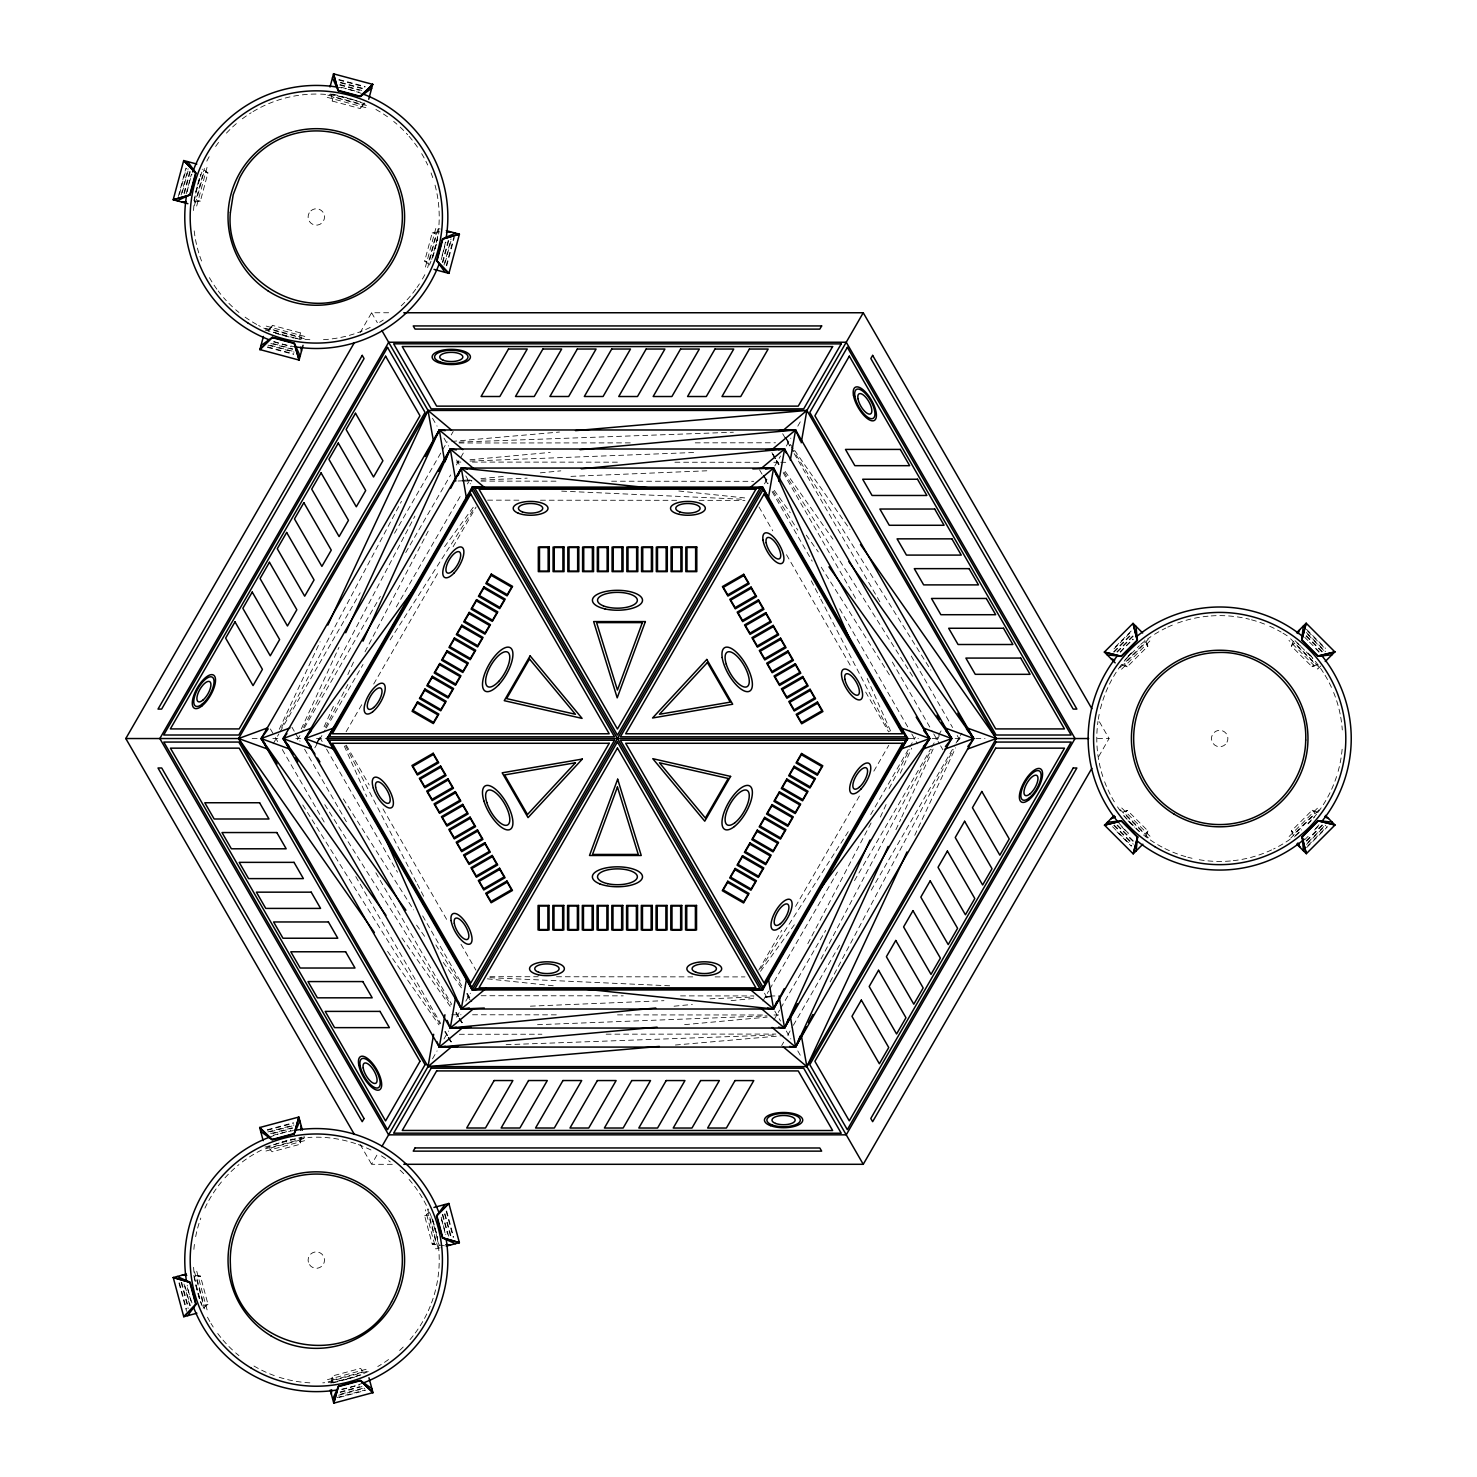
<?xml version="1.0" encoding="UTF-8"?>
<svg xmlns="http://www.w3.org/2000/svg" width="1477" height="1477" viewBox="0 0 1477 1477"><rect width="100%" height="100%" fill="white"/><g stroke="black" fill="none" stroke-linecap="round" stroke-linejoin="round"><path stroke-width="0.75" stroke-dasharray="5 3.75" d="M300.625 1137.364L300.256 1144.232L272.045 1151.783L268.223 1146.89M331.993 1382.841L332.362 1375.973L360.573 1368.404L364.413 1373.296M301.123 1138.065L300.256 1144.232L299.203 1140.318L270.993 1147.869L272.045 1151.783M331.494 1382.121L332.362 1375.973L333.414 1379.887L361.625 1372.318L360.573 1368.404M178.311 196.441L185.899 168.138M179.382 194.392L186.379 168.267M181.117 194.853L188.114 168.729M182.188 192.822L188.594 168.858M183.923 193.284L189.758 171.517M184.403 193.413L190.238 171.646M186.139 193.875L191.382 174.286M195.758 191.788L200.41 174.36M193.893 200.614L200.89 174.489M194.466 205.432L204.38 168.433M196.681 206.041L207.186 166.846M194.226 202.017L200.374 201.149L207.943 172.92L203.051 169.098M332.14 101.027L333.174 97.113L361.403 104.682L360.351 108.596L332.14 101.027L331.254 94.879M300.477 332.897L299.443 336.811L271.233 329.242L272.266 325.346L300.477 332.897L301.363 339.045M438.392 231.907L432.244 232.794L424.693 261.004L427.942 263.552M425.431 267.079L435.937 227.901L440.22 229.046M427.647 267.669L438.152 228.492M431.727 259.435L439.297 231.132M432.779 257.386L437.45 239.976M441.235 259.657L445.888 242.228M442.38 262.297L448.214 240.529M442.86 262.426L448.694 240.64M444.023 265.066L451.02 238.942M445.075 263.017L451.5 239.071M446.239 265.657L453.827 237.354M446.719 265.786L454.307 237.483M1145.69 836.776L1148.017 831.016L1127.357 810.375L1121.597 812.682A122.905 122.905 0 0 1 1116.612 805.463M1317.779 664.373L1312.019 666.699L1291.36 646.04L1293.686 640.279M316.503 743.54L319.364 737.281M324.091 726.832L333.58 705.951M347.815 674.62L354.462 659.997M880.403 817.076L887.049 802.454M900.342 773.21L911.715 748.137M301.326 728.899L338.953 647.388M895.911 829.686L900.748 819.237M901.708 817.132L933.538 748.156M937.415 739.792L939.335 735.62M279.282 729.269L320.103 641.738M914.761 835.317L955.601 747.805M316.872 743.688L320.084 737.558M325.42 727.349L347.889 684.479M365.004 651.8L429.179 529.301M807.827 943.674L872.002 821.175M889.117 788.496L909.444 749.707M303.468 727.459L414.926 516.082M821.027 958.942L931.415 749.614M281.572 727.404L401.486 501.275M830.148 981.891L953.293 749.651M957.613 741.509L961.933 733.367M273.134 743.854L278.858 733.921M280.002 731.927L360.166 592.849M394.525 533.234L441.494 451.777M442.638 449.783L447.217 441.845M451.205 434.94L453.181 431.487M781.684 1045.568L783.678 1042.116M787.647 1035.229L792.226 1027.272M793.371 1025.278L840.339 943.821M871.264 890.169L954.881 745.128M956.025 743.153L961.749 733.22M360.13 332.657L371.613 312.755L392.291 312.755M297.431 739.848L303.191 729.896M304.354 727.903L380.383 596.431M405.713 552.601L450.651 474.929M456.411 464.96L463.316 453.014M314.804 747.824L318.257 741.879M319.401 739.885L325.143 729.97M326.288 727.976L363.01 664.502M396.279 606.955L461.692 493.872M467.434 483.958L472.012 476.019M346.08 731.761L362.197 703.92M373.699 684.036L439.278 570.657M453.088 546.785L476.092 506.999M392.291 1164.301L371.613 1164.301L377.355 1154.349M432.503 1058.843L437.1 1050.886M443.986 1038.959L448.583 1031.001M456.615 1017.062L460.067 1011.099M465.809 1001.148L470.406 993.19M764.458 483.865L767.911 477.902M774.797 465.957L780.539 456.005M786.299 446.072L790.878 438.097M797.783 426.17L801.217 420.207M758.772 970.057L781.776 930.27M795.586 906.398L861.165 793.038M873.83 771.16L888.785 745.294M762.852 1001.037L768.594 991.122M769.739 989.147L837.441 872.076M870.71 814.547L908.595 749.079M909.74 747.085L915.463 737.171M773.856 1020.072L779.616 1010.102M780.779 1008.108L825.698 930.418M854.5 880.624L930.528 749.171M931.673 747.177L937.433 737.208M938.578 735.214L942.049 729.25M1098.74 756.446L1109.079 738.537L1098.74 720.628M390.113 639.929L474.099 508.439M760.766 968.617L849.7 829.409M364.099 102.818L360.351 108.596L364.173 103.704M268.519 331.106L272.266 325.346L268.445 330.22M444.577 546.712L474.357 505.725M760.507 971.331L794.349 924.768M1115.227 646.981L1131.16 631.048M1113.99 648.92L1131.511 631.399M1113.658 651.8L1131.197 634.261M1114.009 652.151L1131.548 634.612M1116.87 651.819L1132.822 635.885M1117.221 652.169L1133.173 636.236M1120.101 651.855L1132.841 639.098M1127.874 656.453L1132.656 651.671A122.905 122.905 0 0 0 1128.354 656.286M1125.031 659.979L1139.376 645.634M1119.935 667.622L1148.626 638.95M1121.56 669.247L1150.251 640.575M1121.431 664.539L1127.191 666.865L1147.851 646.206L1145.524 640.446M1291.36 646.04L1294.221 643.178L1314.881 663.838L1312.019 666.699L1316.099 664.613M1148.017 831.016L1145.155 833.877L1124.495 813.236L1127.357 810.375L1123.277 812.442M1320.789 665.942L1317.65 669.081L1288.959 640.409M1317.946 812.516L1312.185 810.208L1291.526 830.849L1293.852 836.61A122.905 122.905 0 0 0 1300.332 831.293M1289.126 836.499L1317.816 807.808M1290.75 838.124L1319.441 809.433M1295.218 836.204L1301.588 829.834M1307.957 823.446L1314.345 817.076M1304.929 839.545L1308.124 836.37M1314.493 829.982L1319.275 825.2M1306.203 840.819L1322.155 824.886M1306.554 841.17L1322.506 825.237M1307.828 842.444L1325.367 824.923M1306.591 844.382L1325.718 825.274M1307.865 845.656L1326.992 826.548M1306.628 847.613L1327.343 826.898M203.106 1308.197L207.999 1304.357L200.429 1276.146L194.281 1275.279M444.485 1245.794L432.189 1244.04L424.619 1215.829L427.887 1213.282M267.263 1129.757L293.388 1122.742M267.392 1130.237L293.517 1123.222M267.854 1131.973L293.978 1124.976M270.162 1131.862L294.108 1125.437M270.623 1133.597L294.569 1127.191M272.931 1133.505L292.52 1128.243M273.393 1135.241L290.821 1130.57M282.199 1141.924L293.074 1139.025M264.9 1147.075L301.917 1137.161M265.362 1148.811L304.557 1138.324M265.971 1151.026L305.148 1140.539L304.004 1136.238M424.619 1215.829L428.533 1214.777L436.103 1243.006L432.189 1244.04L436.767 1244.299M207.999 1304.357L204.084 1305.41L196.533 1277.199L200.429 1276.146L193.561 1275.777M440.164 1247.788L435.863 1248.933L425.376 1209.755M327.469 1379.666L366.647 1369.161M328.06 1381.881L367.256 1371.376M330.7 1383.026L361.182 1374.865M333.008 1382.934L356.954 1376.509M341.796 1389.617L359.225 1384.964M340.098 1391.943L359.686 1386.7M340.227 1392.423L361.994 1386.589M340.689 1394.159L364.634 1387.752M338.639 1395.23L364.764 1388.232M336.922 1397.556L365.225 1389.968M339.23 1397.445L365.354 1390.448M462.633 480.431L469.483 479.767M480.893 478.64L503.731 476.425M540.268 472.862L560.817 470.849M674.047 1006.206L692.325 1004.434M731.133 1000.649L756.261 998.194M765.381 997.307L772.231 996.643M470 459.753L550.256 452.405M684.608 1024.65L767.154 1017.099M451.796 441.438L559.469 432.041M675.414 1045.014L783.068 1035.617M458.092 481.004L464.997 480.708M467.304 480.616L471.901 480.431M481.114 480.062L527.178 478.16M570.934 476.369L706.8 470.794M530.372 1006.169L663.948 1000.686M709.994 998.803L753.75 997.012M765.271 996.532L772.176 996.255M470.037 461.082L697.347 452.368M537.536 1024.706L767.117 1015.881M459.144 442.103L733.367 432.226M506.113 1044.682L775.72 1034.952M459.015 442.989L631.03 442.878M695.242 442.842L775.517 442.786M252.161 738.537L259.047 738.537M272.839 738.537L279.725 738.537M295.806 738.537L302.693 738.537M316.484 738.537L325.678 738.537M909.204 738.537L918.399 738.537M932.172 738.537L939.058 738.537M955.139 738.537L962.044 738.537M975.817 738.537L985.011 738.537M1097.577 738.537L1109.079 738.537M459.365 1034.269L541.93 1034.214M606.142 1034.177L775.85 1034.066M456.301 462.061L460.898 462.061M472.4 462.079L617.368 462.172M674.897 462.227L762.335 462.283M773.837 462.283L778.434 462.301M780.742 462.301L787.647 462.301M462.652 481.096L471.828 481.114M480.985 481.114L556.626 481.17M611.626 481.207L753.732 481.317M487.613 500.149L519.793 500.186M540.471 500.205L678.331 500.315M699.027 500.334L744.98 500.371M489.902 976.703L538.145 976.74M556.534 976.759L694.412 976.869M715.09 976.888L744.962 976.906M481.133 995.738L623.239 995.849M680.528 995.886L753.879 995.941M769.923 995.96L776.791 995.96M451.833 1014.773L461.046 1014.773M472.548 1014.773L557.678 1014.847M617.515 1014.884L762.464 1014.994M773.985 1014.994L778.582 1014.994M561.666 491.121L745.036 499.355M489.847 977.7L673.217 985.953M678.811 490.992L745.22 497.989M487.355 978.826L553.764 985.824M339.008 79.555L365.133 86.552M338.879 80.035L365.004 87.032M340.596 82.361L364.542 88.768M340.467 82.841L364.413 89.248M339.987 84.577L361.773 90.411M339.858 85.057L359.465 90.3M341.575 87.383L358.985 92.036M332.787 94.066L352.375 99.328M330.479 93.974L360.96 102.135M327.839 95.119L367.016 105.624M327.248 97.334L366.425 107.839M432.244 232.794L436.158 233.828L428.588 262.057L424.693 261.004L428.533 263.497M200.374 201.149L196.459 200.097L204.029 171.886L207.943 172.92L202.164 169.172M266.192 326.085L305.37 336.59M265.602 328.3L304.779 338.805M265.14 330.036L293.425 337.624M295.603 338.215L302.139 339.968M275.885 333.433L293.314 338.104M273.633 341.889L291.043 346.56M273.153 343.624L292.76 348.867M270.845 343.513L292.631 349.347M270.383 345.267L294.329 351.674M268.075 345.156L294.2 352.154M267.614 346.892L293.738 353.889M267.485 347.372L293.609 354.369M1306.462 629.294L1325.571 648.403M1307.699 631.233L1325.22 648.754M1306.425 632.507L1325.552 651.634M1307.662 634.445L1325.201 651.985M1306.388 635.719L1322.34 651.652M1306.037 636.07L1321.989 652.003M1304.763 637.344L1307.957 640.538M1309.545 642.126L1319.109 651.689M1308.142 653.092L1311.336 656.286M1295.052 640.686L1304.616 650.249M1306.203 651.855L1312.573 658.225M1290.584 638.784L1319.275 667.456M1312.185 810.208L1315.047 813.07L1294.387 833.711L1291.526 830.849L1294.646 836.979M1127.191 666.865L1124.329 664.004L1144.989 643.344L1147.851 646.206L1144.73 640.076M1121.726 807.974L1150.417 836.665M1120.101 809.599L1148.792 838.29M1123.609 815.655L1139.542 831.588M1128.04 820.787L1134.41 827.157M1121.855 826.972L1128.225 833.342M1117.387 825.052L1133.339 840.985M1117.037 825.403L1132.988 841.336M1114.175 825.089L1133.302 844.198M1113.824 825.44L1131.364 842.961M1112.55 826.714L1131.677 845.823M1116.981 831.828L1131.327 846.173M763.554 475.409L767.56 481.004M774.243 490.346L790.25 512.741M806.257 535.136L818.276 551.918M416.588 925.137L424.601 936.326M443.285 962.45L461.969 988.593M467.304 996.052L471.311 1001.646M771.88 452.664L775.868 458.295M785.155 471.458L832.954 539.179M401.91 937.895L451.039 1007.48M459.015 1018.761L463.003 1024.41M785.413 437.247L793.223 448.436M794.552 450.319L849.921 529.431M387.583 951.391L439.001 1024.872M448.177 1037.962L452.036 1043.482M763.258 475.649L768.188 483.441M773.117 491.232L797.783 530.188M821.212 567.168L890.28 676.226M343.347 798.891L413.652 909.887M435.844 944.929L461.747 985.824M466.677 993.615L471.625 1001.406M775.443 458.553L771.769 452.719L775.148 458.756M776.662 460.492L779.117 464.387M784.01 472.16L912.564 676.318M324.755 804.633L450.854 1004.895M455.747 1012.668L458.202 1016.564M459.421 1018.502L463.095 1024.336M785.21 437.598L790.103 445.408M791.34 447.365L930.879 670.133M302.767 804.965L439.869 1023.838M444.762 1031.648L447.217 1035.562M448.436 1037.519L452.11 1043.371L448.731 1037.389M782.681 433.721L786.133 439.684M787.278 441.66L793.02 451.593M794.164 453.568L881.418 604.462M911.272 656.083L952.591 727.552M957.188 735.491L959.478 739.46M371.613 312.755L377.355 322.706M432.503 418.213L437.1 426.17M443.986 438.097L448.583 446.072M456.615 459.993L460.067 465.957M465.809 475.908L470.406 483.865M764.458 993.19L767.911 999.172M774.797 1011.099L780.539 1021.05M786.299 1031.001L790.878 1038.959M797.783 1050.886L801.217 1056.867M270.402 728.973L273.393 734.143M275.387 737.595L277.676 741.565M282.273 749.504L325.9 824.96M355.754 876.563L440.7 1023.487M445.297 1031.426L447.586 1035.395M360.13 1144.398L371.613 1164.301M776.293 460.75L778.582 464.738M783.179 472.695L855.571 598.296M892.348 662.084L932.559 731.872M933.722 733.866L939.464 743.836M940.609 745.83L942.917 749.818M759.547 469.815L764.126 477.754M765.271 479.748L767.56 483.717M772.139 491.656L812.202 561.168M839.674 608.819L910.626 731.946M911.771 733.921L917.494 743.854M758.975 506.925L772.729 530.815M786.502 554.706L851.897 668.176M865.67 692.067L888.619 731.89M346.264 745.165L369.213 784.989M382.968 808.879L448.362 922.368M460.99 944.265L475.908 970.149M319.678 737.189L325.402 747.104M326.546 749.097L397.498 872.205M422.68 915.906L461.581 983.424M467.304 993.338L471.883 1001.295M291.966 727.256L294.255 731.244M295.4 733.238L299.997 741.214M304.594 749.19L348.258 824.941M375.841 872.778L451.685 1004.36M456.282 1012.336L458.572 1016.324M459.735 1018.318L463.169 1024.299M811.224 580.775L819.68 597.077M820.732 599.108L889.431 731.484M345.452 745.571L416.256 882.027M417.308 884.058L423.659 896.281M867.184 678.441L890.576 731.023M344.289 746.033L366.758 796.528M446.663 1211.048L453.661 1237.172M446.183 1211.177L453.181 1237.301M445.02 1213.817L451.445 1237.763M444.54 1213.946L450.965 1237.892M442.805 1214.408L448.639 1236.194M442.325 1214.537L447.568 1234.144M441.161 1217.177L445.832 1234.606M432.724 1219.448L437.395 1236.858M431.653 1217.399L439.241 1245.702M427.591 1209.165L438.097 1248.342M196.755 1271.254L207.242 1310.45M194.521 1271.845L204.454 1308.862M193.949 1276.663L201.537 1304.966M195.813 1285.507L199.893 1300.739M187.357 1287.759L191.456 1303.009M185.05 1286.061L190.293 1305.65M183.979 1284.011L189.813 1305.779M181.653 1282.294L188.077 1306.24M181.173 1282.424L188.188 1308.548M179.437 1282.885L186.434 1309.01M178.957 1283.015L186.545 1311.318M1318.961 824.831A131.527 131.527 0 0 1 1314.308 829.908M1128.317 833.139A131.527 131.527 0 0 1 1118.938 823.077M1120.415 652.243A131.527 131.527 0 0 1 1133.394 639.264M1315.878 648.828A131.527 131.527 0 0 1 1318.961 652.243M1342.131 749.245A122.905 122.905 0 0 1 1337.22 774.465M1336.574 776.514A122.905 122.905 0 0 1 1317.853 812.498M1316.542 814.196A122.905 122.905 0 0 1 1308.105 823.908M1290.178 839.213A122.905 122.905 0 0 1 1273.562 848.998M1271.623 849.921A122.905 122.905 0 0 1 1232.538 860.759M1230.396 860.98A122.905 122.905 0 0 1 1196.241 859.189M1192.031 858.285A122.905 122.905 0 0 1 1187.877 857.251M1185.809 856.678A122.905 122.905 0 0 1 1163.894 848.038M1161.993 847.059A122.905 122.905 0 0 1 1149.198 839.213M1147.444 837.957A122.905 122.905 0 0 1 1142.33 834.043M1139.044 831.293A122.905 122.905 0 0 1 1135.868 828.412M1132.785 825.44A122.905 122.905 0 0 1 1124.163 815.876M1114.341 801.826A122.905 122.905 0 0 1 1111.166 796.232M1110.169 794.331A122.905 122.905 0 0 1 1103.467 778.545M1102.802 776.514A122.905 122.905 0 0 1 1097.983 721.422M1098.297 719.299A122.905 122.905 0 0 1 1099.922 710.88M1100.439 708.794A122.905 122.905 0 0 1 1121.523 664.558M1124.163 661.179A122.905 122.905 0 0 1 1126.933 657.893M1140.687 644.378A122.905 122.905 0 0 1 1150.952 636.642M1154.552 634.298A122.905 122.905 0 0 1 1165.815 628.057M1167.753 627.134A122.905 122.905 0 0 1 1175.637 623.792M1177.649 623.036A122.905 122.905 0 0 1 1208.98 616.094M1211.122 615.927A122.905 122.905 0 0 1 1249.431 619.269M1251.499 619.805A122.905 122.905 0 0 1 1267.709 625.399M1269.685 626.248A122.905 122.905 0 0 1 1281.15 632.082M1282.996 633.171A122.905 122.905 0 0 1 1290.178 637.842M1297.046 643.012A122.905 122.905 0 0 1 1303.508 648.643M1309.582 654.699A122.905 122.905 0 0 1 1323.927 673.401M1325.035 675.229A122.905 122.905 0 0 1 1332.826 690.497M1333.639 692.491A122.905 122.905 0 0 1 1340.341 715.071M1340.728 717.194A122.905 122.905 0 0 1 1342.298 729.952M445.426 242.062A131.527 131.527 0 0 1 441.401 257.607M295.732 346.873A131.527 131.527 0 0 1 273.485 341.335M187.191 191.862A131.527 131.527 0 0 1 191.936 174.138M336.885 87.051A131.527 131.527 0 0 1 345.895 88.805M348.129 89.34A131.527 131.527 0 0 1 363.453 94.177M435.032 185.16A122.905 122.905 0 0 1 438.3 231.944M437.709 236.191A122.905 122.905 0 0 1 435.032 248.782M433.85 252.899A122.905 122.905 0 0 1 429.456 264.992M424.841 274.667A122.905 122.905 0 0 1 421.665 280.261M419.394 283.898A122.905 122.905 0 0 1 416.994 287.461M415.739 289.215A122.905 122.905 0 0 1 406.193 300.791M404.716 302.342A122.905 122.905 0 0 1 400.138 306.847M383.245 320.047A122.905 122.905 0 0 1 379.607 322.318M370.192 327.432A122.905 122.905 0 0 1 364.339 330.11M362.345 330.922A122.905 122.905 0 0 1 322.743 339.71M309.875 339.71A122.905 122.905 0 0 1 299.203 338.676M297.08 338.362A122.905 122.905 0 0 1 288.661 336.719M286.575 336.221A122.905 122.905 0 0 1 280.372 334.504M278.322 333.857A122.905 122.905 0 0 1 272.266 331.716M268.279 330.11A122.905 122.905 0 0 1 258.604 325.494M256.721 324.46A122.905 122.905 0 0 1 244.056 316.392M238.96 312.478A122.905 122.905 0 0 1 235.674 309.727M232.48 306.847A122.905 122.905 0 0 1 223.544 297.597M220.793 294.311A122.905 122.905 0 0 1 218.153 290.932M216.879 289.215A122.905 122.905 0 0 1 208.811 276.55M201.555 261.004A122.905 122.905 0 0 1 199.413 254.949M198.767 252.899A122.905 122.905 0 0 1 193.875 227.68M193.561 210.528A122.905 122.905 0 0 1 196.552 189.314M197.586 185.16A122.905 122.905 0 0 1 202.349 170.926M206.798 161.159A122.905 122.905 0 0 1 210.953 153.663M215.624 146.463A122.905 122.905 0 0 1 220.793 139.613M226.424 133.133A122.905 122.905 0 0 1 238.96 121.446M242.339 118.806A122.905 122.905 0 0 1 251.182 112.732M253.01 111.606A122.905 122.905 0 0 1 316.318 94.048M320.601 94.122A122.905 122.905 0 0 1 335.537 95.562M337.642 95.931A122.905 122.905 0 0 1 348.129 98.239M352.246 99.421A122.905 122.905 0 0 1 368.253 105.569M375.897 109.464A122.905 122.905 0 0 1 390.279 118.806M393.657 121.446A122.905 122.905 0 0 1 396.944 124.197M400.138 127.077A122.905 122.905 0 0 1 407.652 134.721M409.074 136.327A122.905 122.905 0 0 1 419.394 150.026M421.665 153.663A122.905 122.905 0 0 1 427.702 165.018M431.062 172.92A122.905 122.905 0 0 1 433.85 181.025M363.453 1382.897A131.527 131.527 0 0 1 341.409 1389.211M191.936 1302.917A131.527 131.527 0 0 1 187.191 1285.193M269.165 1137.308A131.527 131.527 0 0 1 277.861 1134.318M280.058 1133.653A131.527 131.527 0 0 1 295.732 1130.182M441.401 1219.448A131.527 131.527 0 0 1 445.426 1234.994M429.456 1212.082A122.905 122.905 0 0 1 436.066 1287.741M435.567 1289.827A122.905 122.905 0 0 1 431.062 1304.136M430.269 1306.13A122.905 122.905 0 0 1 427.702 1312.038M426.779 1313.976A122.905 122.905 0 0 1 423.807 1319.681M422.754 1321.546A122.905 122.905 0 0 1 414.465 1334.063M413.154 1335.762A122.905 122.905 0 0 1 409.074 1340.728M403.221 1347.006A122.905 122.905 0 0 1 396.944 1352.858M388.562 1359.523A122.905 122.905 0 0 1 377.761 1366.539M368.253 1371.487A122.905 122.905 0 0 1 352.246 1377.635M350.197 1378.244A122.905 122.905 0 0 1 335.537 1381.493M333.414 1381.807A122.905 122.905 0 0 1 322.743 1382.841M309.875 1382.841A122.905 122.905 0 0 1 276.291 1376.306M274.279 1375.585A122.905 122.905 0 0 1 253.01 1365.45M238.96 1355.609A122.905 122.905 0 0 1 235.674 1352.858M232.48 1349.978A122.905 122.905 0 0 1 222.159 1339.104M220.793 1337.442A122.905 122.905 0 0 1 215.624 1330.592M213.223 1327.029A122.905 122.905 0 0 1 210.953 1323.392M209.863 1321.546A122.905 122.905 0 0 1 206.798 1315.896M202.349 1306.148A122.905 122.905 0 0 1 193.561 1266.527M193.875 1249.376A122.905 122.905 0 0 1 194.909 1240.865M195.666 1236.637A122.905 122.905 0 0 1 200.817 1218.063M204.915 1208.149A122.905 122.905 0 0 1 207.795 1202.389M208.811 1200.506A122.905 122.905 0 0 1 223.544 1179.458M224.966 1177.852A122.905 122.905 0 0 1 238.96 1164.578M242.339 1161.937A122.905 122.905 0 0 1 264.365 1148.7M266.322 1147.814A122.905 122.905 0 0 1 286.575 1140.835M290.747 1139.875A122.905 122.905 0 0 1 297.08 1138.693M299.203 1138.379A122.905 122.905 0 0 1 312.016 1137.272M316.3 1137.179A122.905 122.905 0 0 1 356.326 1143.881M358.339 1144.601A122.905 122.905 0 0 1 372.112 1150.583M381.435 1155.863A122.905 122.905 0 0 1 390.279 1161.937M400.138 1170.209A122.905 122.905 0 0 1 406.193 1176.264M409.074 1179.458A122.905 122.905 0 0 1 428.588 1210.106M309.21 212.854L308.379 214.848A8.197 8.197 0 0 0 317.74 225.039A8.197 8.197 0 0 0 323.038 212.263A8.197 8.197 0 0 0 309.21 212.854M1225.485 744.334L1223.787 745.645A8.197 8.197 0 0 1 1211.509 739.238A8.197 8.197 0 0 1 1222.494 730.82A8.197 8.197 0 0 1 1225.485 744.334M308.379 1262.226L308.102 1260.103A8.197 8.197 0 0 1 319.77 1252.662A8.197 8.197 0 0 1 321.58 1266.38A8.197 8.197 0 0 1 308.379 1262.226"/><path stroke-width="1.5" d="M331.383 1394.288L331.623 1389.709M1136.108 850.955L1137.604 836.85L1121.541 820.787L1107.418 822.283M1303.268 626.1L1301.772 640.224L1317.835 656.286L1331.959 654.791M300.662 1130.034L301.234 1125.917M433.647 1034.288L428.016 1066.616L381.823 1146.614M444.928 1014.754L439.297 1047.082L795.586 1047.082L973.731 738.537L795.586 429.973L439.297 429.973L261.152 738.537L439.297 1047.082L457.722 1046.418M455.544 997.88L450.282 1028.047L784.582 1028.047L951.742 738.537L784.582 449.008L450.282 449.008L283.141 738.537L450.282 1028.047L470.941 1027.254M466.547 978.826L461.286 1009.013L773.597 1009.013L929.753 738.537L773.597 468.061L461.286 468.061L305.111 738.537L461.286 1009.013L484.308 1008.053M768.335 498.229L773.597 468.061L752.864 468.911M778.951 481.336L784.582 449.008L766.212 449.728M790.324 460.141L795.586 429.973L779.45 430.564M801.217 442.768L806.867 410.44L863.251 312.755L403.775 312.755M1142.829 844.235L1133.21 853.854L1137.604 836.85L1133.21 853.854L1104.519 825.163L1114.138 815.562M1296.548 632.821L1306.166 623.202L1301.772 640.224L1306.166 623.202L1334.857 651.892L1325.238 661.511M187.653 161.621L195.998 173.086L190.127 195.038L173.197 199.746L189.758 194.927L195.629 172.994L183.702 160.55L173.197 199.746L187.893 203.678M330.017 86.995L333.544 73.85L372.721 84.355L368.733 99.254M263.423 336.442L259.897 349.569L299.092 360.074L303.043 345.323M332.473 77.801L338.233 90.78L333.544 73.85L338.233 90.78L360.185 96.67L371.669 88.306M260.949 345.618L272.433 337.273L259.897 349.569L272.433 337.273L294.385 343.144L300.145 356.123M294.274 343.513L299.092 360.074L294.274 343.513L272.34 337.642M360.277 96.282L372.721 84.355L360.277 96.282L338.344 90.411M455.47 233.126L442.491 238.886L436.62 260.838L448.916 273.374L436.989 260.931L442.86 238.997L459.421 234.197L448.916 273.374L434.016 269.386M260.727 1131.493L272.211 1139.856L294.145 1133.967L298.852 1117.037L259.675 1127.542L263.183 1140.687M371.89 1388.694L360.406 1380.33L338.473 1386.22L333.765 1403.15L372.942 1392.645L368.955 1377.746M1298.117 633.541L1299.668 629.7M436.934 435.567L439.297 429.973L445.242 430.619M458.128 475.502L461.286 468.061L651.339 488.093M468.338 496.42L472.271 487.096L762.594 487.096L907.764 738.537L762.594 989.959L472.271 989.959L327.1 738.537L472.271 487.096L495.201 488.13M766.526 980.654L762.594 989.959L737.392 988.833M776.736 1001.554L773.597 1009.013L583.544 988.962M785.376 1026.183L788.515 1018.724M800.294 1035.912L795.586 1047.082L789.623 1046.436M299.923 1121.006L294.145 1133.967L298.852 1117.037L302.379 1130.182M332.694 1399.199L338.473 1386.22L333.765 1403.15L330.239 1390.005M362.991 641.184L450.282 449.008L456.356 449.876M778.508 1027.18L784.582 1028.047L869.971 840.044M345.71 632.747L439.297 429.973L462.781 449.617M888.194 846.413L795.586 1047.082L772.083 1027.438M327.876 625.066L428.016 410.44L381.823 330.442M906.989 851.989L806.867 1066.616L863.251 1164.301L1091.835 768.372M450.577 488.481L461.286 468.061L467.36 468.911M784.287 988.593L773.597 1009.013L767.523 1008.145M438.503 471.366L450.282 449.008L473.785 468.652M761.098 1008.403L784.582 1028.047L797.451 1003.658M425.247 456.467L439.297 429.973L444.78 462.061L450.282 449.008L455.784 481.096M806.387 1026.718L795.586 1047.082L790.453 1017.155M808.547 1022.638L812.867 1014.496M354.388 1134.447L125.803 738.537L354.388 342.609M340.689 717.268L327.1 738.537L333.211 746.587M894.176 759.806L896.65 755.929M899.124 752.07L907.764 738.537L901.672 730.469M420.207 580.221L305.111 738.537L314.989 754.101M187.708 1315.675L196.072 1304.191L190.182 1282.258L177.222 1276.497M444.909 1204.512L436.546 1215.996L442.435 1237.948L455.414 1243.708M817.372 893.105L929.753 738.537L916.183 717.102M268.223 728.863L261.152 738.537L277.067 763.941M967.823 746.587L973.731 738.537L957.816 713.133M286.926 733.7L283.141 738.537L292.926 754.082M311.425 730.469L305.111 738.537L311.222 746.587M333.414 730.469L327.1 738.537L907.764 738.537L901.45 746.587M923.439 746.587L929.753 738.537L923.642 730.469M945.428 746.587L951.742 738.537L941.938 722.973M196.884 1313.219L183.757 1316.727L196.072 1304.191L183.757 1316.727L173.252 1277.55L186.397 1274.023M433.961 1207.447L448.86 1203.46L436.546 1215.996L448.86 1203.46L459.365 1242.637L446.22 1246.163M1135.942 626.266L1137.438 640.39L1121.375 656.453L1104.353 652.059L1121.098 656.176L1137.161 640.113L1133.044 623.368L1104.353 652.059L1115.172 662.859M1121.265 821.046L1104.519 825.163L1121.265 821.046L1137.327 837.108M1318.112 656.01L1334.857 651.892L1318.112 656.01L1302.049 639.947M1332.125 822.117L1318.001 820.621L1301.939 836.684L1306.333 853.688L1302.216 836.942L1318.278 820.88L1335.023 824.997L1306.333 853.688L1296.714 844.069M783.235 430.305L806.867 410.44L996.273 738.537L806.867 1066.616L428.016 1066.616L238.591 738.537L428.016 410.44L806.867 410.44L575.495 430.638M451.648 1046.75L428.016 1066.616L659.37 1046.418M772.213 449.396L795.586 429.973L800.405 440.94M761.227 468.431L784.582 449.008L786.115 452.811M750.224 487.465L773.597 468.061L852.211 644.766M486.302 988.205L461.286 1009.013L382.654 832.289M473.655 1008.625L450.282 1028.047L447.217 1020.459M462.652 1027.678L439.297 1047.082L436.878 1041.599M1115.098 816.596L1111.018 818.683L1114.877 817.113M177.148 200.798L189.758 194.927M267.355 727.995L238.591 738.537L125.803 738.537M289.898 727.995L261.152 738.537L385.977 915.315M311.887 727.995L283.141 738.537L405.917 910.201M333.876 727.995L305.111 738.537L333.617 749.061M900.988 749.061L929.753 738.537L899.216 727.256M922.977 749.061L951.742 738.537L828.948 566.854M944.966 749.061L973.731 738.537L848.906 561.74M967.527 749.061L996.273 738.537L1088.66 738.537M272.1 1139.487L259.675 1127.542L272.1 1139.487L294.052 1133.597M189.813 1282.35L173.252 1277.55L189.813 1282.35L195.702 1304.302M442.805 1237.837L459.365 1242.637L442.805 1237.837L436.915 1215.903M338.565 1386.589L360.517 1380.718L372.942 1392.645L360.517 1380.718M182.059 202.109L186.176 201.537M446.442 232.387L450.559 231.815M791.561 430.472L795.586 429.973L580.055 449.691M778.564 449.765L784.582 449.008L581.366 468.837M765.566 469.058L773.597 468.061L776.644 475.649M754.581 488.112L762.594 487.096L771.049 503.399M480.302 988.962L472.271 989.959L460.639 967.564M469.298 1007.997L461.286 1009.013L458.221 1001.406M456.301 1027.29L450.282 1028.047L655.788 1007.997M445.315 1046.325L439.297 1047.082L657.099 1027.161M403.775 1164.301L863.251 1164.301M445.906 1244.779L450.485 1245.019L446.386 1244.446M182.133 1275.168L186.711 1275.408M1107.252 654.957L1121.098 656.176M480.376 488.241L472.271 487.096L762.594 989.959L754.489 988.815M446.294 230.67L459.421 234.197L442.86 238.997M196.829 164.076L183.702 160.55L195.629 172.994M436.989 260.931L444.965 272.322M967.25 727.995L996.273 738.537L860.463 544.496M267.614 749.061L238.591 738.537L374.401 932.559M945.225 727.995L973.731 738.537L966.401 728.863M923.236 727.995L951.742 738.537L945.631 730.469M311.629 749.061L283.141 738.537L289.234 746.587M289.64 749.061L261.152 738.537L264.808 743.356M1110.852 658.557L1114.71 660.108M1324.666 816.947L1328.525 818.516M451.5 430.084L428.016 410.44L433.407 440.848M484.77 487.705L461.286 468.061L466.4 497.989M750.094 989.368L773.597 1009.013L768.465 979.066M783.364 1046.971L806.867 1066.616L801.457 1036.226M1325.404 815.396L1335.023 824.997L1318.278 820.88M1142.663 632.987L1133.044 623.368L1137.161 640.113M1302.216 836.942L1303.434 850.789M317.444 757.996L319.918 761.892M937.046 715.2L939.501 719.096M295.382 757.978L297.819 761.855M863.251 312.755L1091.835 708.683M773.173 507.46L775.277 511.54M1297.766 843.109L1299.834 847.207L1298.283 843.349M765.658 494.684L762.594 487.096L472.271 989.959L469.206 982.371M779.081 995.96L784.582 1028.047M300.883 347.095L301.456 351.212M1321.915 655.751A131.527 131.527 0 0 1 1321.915 821.304M1304.228 839.287A131.527 131.527 0 0 1 1136.921 840.745M1117.461 821.304A131.527 131.527 0 0 1 1117.461 655.751M1136.921 636.31A131.527 131.527 0 0 1 1302.456 636.31M363.453 94.177A131.527 131.527 0 0 1 446.22 237.539M439.112 264.106A131.527 131.527 0 0 1 295.732 346.873M269.165 339.765A131.527 131.527 0 0 1 186.397 196.386M192.712 171.978A131.527 131.527 0 0 1 336.885 87.051M446.22 1239.517A131.527 131.527 0 0 1 363.453 1382.897M336.885 1390.005A131.527 131.527 0 0 1 193.505 1307.237M186.397 1280.67A131.527 131.527 0 0 1 269.165 1137.308M295.732 1130.182A131.527 131.527 0 0 1 439.112 1212.968M230.394 212.466C223.784 278.415 305.481 327.506 360.628 290.711A86.035 86.035 0 0 0 374.992 154.033A86.035 86.035 0 0 0 239.643 177.905L233.2 194.706L230.394 212.466M1305.705 740.032C1305.373 768.151 1290.233 795.494 1266.546 810.688A86.035 86.035 0 0 1 1137.419 763.683A86.035 86.035 0 0 1 1218.193 652.502C1265.235 650.471 1307.754 692.971 1305.705 740.032M642.329 622.611L617.441 690.036L596.597 622.611L642.329 622.611M645.375 621.577L617.201 697.846L593.643 621.577L645.375 621.577M617.663 779.21L589.508 855.497L641.24 855.497L617.663 779.21M617.441 787.019L592.535 854.444L638.267 854.444L617.441 787.019M362.216 355.385L158.002 709.089L161.639 709.089L364.062 358.579L362.216 355.385M388.673 342.313L159.83 738.537L388.636 1134.834L846.229 1134.834L1075.034 738.537L846.229 342.239L388.636 342.239M387.546 347.409L163.689 735.011L238.812 735.011L425.062 412.397L387.546 347.409M385.608 356.215L170.353 728.918L239.182 728.918L419.985 415.757L385.608 356.215M235.009 621.872L225.63 638.119L253.047 685.605L262.426 669.358L235.009 621.872M252.235 592.074L242.837 608.321L270.254 655.806L279.633 639.559L252.235 592.074M269.442 562.275L260.063 578.522L287.461 625.99L296.84 609.743L269.442 562.275M286.649 532.477L277.27 548.724L304.687 596.191L314.066 579.944L286.649 532.477M303.856 502.678L294.477 518.925L321.894 566.393L331.273 550.146L303.856 502.678M321.081 472.88L311.702 489.127L339.101 536.594L348.48 520.347L321.081 472.88M338.288 443.082L328.909 459.329L356.308 506.796L365.705 490.549L338.288 443.082M355.495 413.265L346.116 429.512L373.533 476.997L382.912 460.75L355.495 413.265M508.494 349.015L481.077 396.501L499.835 396.501L527.252 349.015L508.494 349.015M542.908 349.015L515.491 396.501L534.249 396.501L561.666 349.034L542.908 349.015M471.735 489.57L328.965 736.82L614.487 736.82L471.735 489.57M470.757 493.983L332.307 733.774L609.207 733.774L470.757 493.983M577.322 349.034L549.906 396.501L568.663 396.501L596.08 349.034L577.322 349.034M611.736 349.034L584.32 396.501L603.078 396.501L630.494 349.034L611.736 349.034M417.548 701.797L412.065 711.305L433.352 723.582L438.835 714.093L417.548 701.797M424.933 689.02L419.45 698.529L440.718 710.806L446.202 701.317L424.933 689.02M432.299 676.263L426.816 685.753L448.103 698.03L453.587 688.54L432.299 676.263M439.684 663.487L434.201 672.977L455.47 685.273L460.953 675.764L439.684 663.487M447.051 650.711L441.568 660.201L462.836 672.497L468.32 662.988L447.051 650.711M454.436 637.935L448.953 647.443L470.221 659.721L475.705 650.212L454.436 637.935M461.803 625.159L456.319 634.667L477.588 646.944L483.071 637.455L461.803 625.159M469.169 612.383L463.686 621.891L484.973 634.168L490.456 624.679L469.169 612.383M476.554 599.625L471.071 609.115L492.339 621.392L497.823 611.903L476.554 599.625M483.921 586.849L478.437 596.339L499.724 608.635L505.208 599.127L483.921 586.849M491.306 574.073L485.822 583.563L507.091 595.859L512.574 586.351L491.306 574.073M417.382 703.034L413.043 710.529L433.518 722.364L437.857 714.85L417.382 703.034M424.748 690.257L420.428 697.753L440.903 709.588L445.223 702.092L424.748 690.257M432.115 677.481L427.795 684.977L448.269 696.812L452.608 689.316L432.115 677.481M439.5 664.705L435.161 672.22L455.654 684.036L459.975 676.54L439.5 664.705M446.866 651.948L442.546 659.444L463.021 671.26L467.36 663.764L446.866 651.948M454.251 639.172L449.913 646.668L470.406 658.484L474.726 650.988L454.251 639.172M461.618 626.396L457.298 633.891L477.773 645.707L482.111 638.212L461.618 626.396M469.003 613.62L464.664 621.115L485.139 632.95L489.478 625.436L469.003 613.62M476.369 600.844L472.049 608.339L492.524 620.174L496.844 612.678L476.369 600.844M483.754 588.068L479.416 595.563L499.891 607.398L504.229 599.902L483.754 588.068M491.121 575.292L486.782 582.806L507.276 594.622L511.596 587.126L491.121 575.292M646.151 349.034L618.734 396.519L637.492 396.519L664.908 349.052L646.151 349.034M680.565 349.052L653.148 396.519L671.906 396.519L699.323 349.052L680.565 349.052M530.114 655.862L504.248 700.67L582.086 718.394L530.114 655.862M529.505 659.019L506.629 698.621L575.439 714.277L529.505 659.019M714.979 349.052L687.562 396.519L706.32 396.519L733.737 349.052L714.979 349.052M749.393 349.052L721.976 396.538L740.734 396.538L768.151 349.052L749.393 349.052M364.025 1118.551L362.216 1121.689L158.002 767.985L161.713 767.985L364.025 1118.551M821.655 325.937L819.79 329.131L415.037 329.076L413.228 325.937L821.655 325.937M419.985 1061.298L385.571 1120.914L170.427 748.156L239.182 748.156L419.985 1061.298M832.603 346.597L798.245 406.138L436.638 406.138L402.224 346.541L832.603 346.597M609.207 743.282L470.757 983.091L332.307 743.282L609.207 743.282M755.892 489.219L617.441 729.029L478.991 489.219L755.892 489.219M425.062 1064.677L387.509 1129.72L163.781 742.063L238.812 742.063L425.062 1064.677M841.207 343.883L803.691 408.871L431.173 408.871L393.62 343.809L841.207 343.883M614.487 740.235L471.735 987.504L328.965 740.235L614.487 740.235M760.193 487.853L617.441 735.121L474.671 487.853L760.193 487.853M617.441 741.934L474.671 989.202L760.193 989.202L617.441 741.934M763.147 489.57L620.377 736.82L905.899 736.82L763.147 489.57M431.173 1068.203L393.657 1133.173L841.244 1133.247L803.691 1068.203L431.173 1068.203M847.355 347.335L809.802 412.397L996.07 735.011L1071.102 735.011L847.355 347.335M617.441 748.045L478.991 987.836L755.892 987.836L617.441 748.045M764.126 493.983L625.676 733.774L902.558 733.774L764.126 493.983M436.638 1070.917L402.261 1130.459L832.64 1130.533L798.245 1070.917L436.638 1070.917M849.312 356.16L814.898 415.757L995.701 728.918L1064.437 728.918L849.312 356.16M415.074 1147.924L413.228 1151.137L821.655 1151.137L819.827 1147.998L415.074 1147.924M872.649 355.385L870.839 358.523L1073.17 709.089L1076.862 709.089L872.649 355.385M494.13 1080.536L466.714 1128.003L485.49 1128.003L512.888 1080.536L494.13 1080.536M528.544 1080.536L501.128 1128.003L519.904 1128.003L547.302 1080.536L528.544 1080.536M728.235 778.453L705.378 818.036L659.444 762.778L728.235 778.453M730.617 776.404L704.751 821.194L652.779 758.68L730.617 776.404M562.959 1080.536L535.56 1128.003L554.318 1128.022L581.716 1080.536L562.959 1080.536M597.373 1080.555L569.974 1128.022L588.732 1128.022L616.131 1080.555L597.373 1080.555M727.773 881.215L722.29 890.705L743.577 902.982L749.061 893.493L727.773 881.215M735.158 868.439L729.675 877.929L750.944 890.225L756.427 880.717L735.158 868.439M742.525 855.663L737.041 865.153L758.329 877.449L763.812 867.941L742.525 855.663M749.91 842.887L744.426 852.395L765.695 864.673L771.179 855.165L749.91 842.887M757.276 830.111L751.793 839.619L773.062 851.897L778.545 842.407L757.276 830.111M764.643 817.335L759.16 826.843L780.447 839.121L785.93 829.631L764.643 817.335M772.028 804.577L766.545 814.067L787.813 826.345L793.297 816.855L772.028 804.577M779.394 791.801L773.911 801.291L795.198 813.569L800.682 804.079L779.394 791.801M786.779 779.025L781.296 788.515L802.565 800.811L808.048 791.303L786.779 779.025M794.146 766.249L788.663 775.757L809.95 788.035L815.433 778.527L794.146 766.249M801.531 753.473L796.048 762.981L817.316 775.259L822.8 765.769L801.531 753.473M727.607 882.434L723.268 889.929L743.743 901.764L748.082 894.268L727.607 882.434M734.974 869.658L730.653 877.153L751.128 888.988L755.449 881.492L734.974 869.658M742.34 856.882L738.02 864.396L758.495 876.212L762.834 868.716L742.34 856.882M749.725 844.124L745.387 851.62L765.88 863.436L770.2 855.94L749.725 844.124M757.092 831.348L752.772 838.844L773.246 850.66L777.585 843.164L757.092 831.348M764.477 818.572L760.138 826.068L780.631 837.902L784.952 830.388L764.477 818.572M771.843 805.796L767.523 813.292L787.998 825.126L792.337 817.63L771.843 805.796M779.228 793.02L774.89 800.516L795.365 812.35L799.703 804.854L779.228 793.02M786.595 780.244L782.275 787.758L802.75 799.574L807.07 792.078L786.595 780.244M793.961 767.486L789.641 774.982L810.116 786.798L814.455 779.302L793.961 767.486M801.346 754.71L797.008 762.206L817.501 774.022L821.821 766.526L801.346 754.71M631.787 1080.555L604.388 1128.022L623.146 1128.022L650.545 1080.555L631.787 1080.555M666.201 1080.555L638.803 1128.022L657.56 1128.04L684.959 1080.555L666.201 1080.555M700.615 1080.555L673.217 1128.04L691.975 1128.04L719.373 1080.555L700.615 1080.555M902.558 743.282L764.126 983.091L625.676 743.282L902.558 743.282M905.899 740.235L763.147 987.504L620.377 740.235L905.899 740.235M735.029 1080.573L707.631 1128.04L726.389 1128.04L753.787 1080.573L735.029 1080.573M996.07 742.063L809.802 1064.677L847.318 1129.647L1071.176 742.063L996.07 742.063M995.701 748.156L814.898 1061.298L849.275 1120.84L1064.511 748.156L995.701 748.156M861.349 1000.077L851.971 1016.324L879.369 1063.791L888.748 1047.544L861.349 1000.077M878.557 970.26L869.178 986.507L896.576 1033.992L905.973 1017.745L878.557 970.26M895.764 940.461L886.385 956.708L913.801 1004.194L923.18 987.947L895.764 940.461M912.971 910.663L903.592 926.91L931.008 974.377L940.387 958.13L912.971 910.663M930.196 880.864L920.817 897.111L948.216 944.578L957.594 928.331L930.196 880.864M947.403 851.066L938.024 867.313L965.423 914.78L974.82 898.533L947.403 851.066M964.61 821.267L955.231 837.514L982.648 884.981L992.027 868.734L964.61 821.267M981.836 791.469L972.438 807.716L999.855 855.183L1009.234 838.936L981.836 791.469M1073.244 767.985L870.802 1118.477L872.649 1121.689L1076.862 767.985L1073.244 767.985M391.553 1301.809C353.649 1376.933 231.538 1348.741 230.394 1264.607A86.035 86.035 0 0 1 335.667 1176.264A86.035 86.035 0 0 1 391.553 1301.809M575.439 762.778L527.474 814.529L504.599 774.927L575.439 762.778M582.326 759.067L528.046 817.612L502.18 772.822L582.326 759.067M706.818 659.444L652.557 717.988L732.684 704.234L706.818 659.444M707.409 662.527L659.444 714.277L730.266 702.129L707.409 662.527M433.223 753.252L411.935 765.529L417.419 775.037L438.706 762.76L433.223 753.252M743.706 574.295L722.419 586.572L727.903 596.08L749.19 583.784L743.706 574.295M433.389 754.489L412.914 766.305L417.252 773.8L437.727 761.984L433.389 754.489M743.873 575.532L723.398 587.348L727.736 594.843L748.211 583.027L743.873 575.532M440.589 766.028L419.32 778.305L424.804 787.813L446.072 775.517L440.589 766.028M751.073 587.071L729.804 599.348L735.288 608.856L756.556 596.56L751.073 587.071M440.774 767.265L420.299 779.081L424.619 786.576L445.094 774.76L440.774 767.265M751.258 588.289L730.764 600.124L735.103 607.619L755.578 595.803L751.258 588.289M447.974 778.804L426.687 791.081L432.17 800.589L453.457 788.293L447.974 778.804M758.458 599.847L737.171 612.124L742.654 621.614L763.941 609.336L758.458 599.847M448.14 780.022L427.665 791.857L432.004 799.352L452.479 787.536L448.14 780.022M758.624 601.065L738.149 612.9L742.469 620.395L762.963 608.561L758.624 601.065M455.341 791.58L434.072 803.857L439.555 813.347L460.824 801.069L455.341 791.58M765.824 612.623L744.556 624.9L750.039 634.39L771.308 622.112L765.824 612.623M455.525 792.798L435.032 804.633L439.371 812.128L459.845 800.294L455.525 792.798M766.009 613.841L745.516 625.676L749.854 633.171L770.329 621.337L766.009 613.841M462.707 804.356L441.438 816.633L446.922 826.123L468.191 813.845L462.707 804.356M773.191 625.38L751.922 637.676L757.406 647.166L778.674 634.888L773.191 625.38M462.892 805.574L442.417 817.409L446.737 824.904L467.23 813.07L462.892 805.574M773.376 626.617L752.901 638.433L757.221 645.947L777.714 634.113L773.376 626.617M470.092 817.113L448.823 829.409L454.307 838.899L475.576 826.622L470.092 817.113M780.576 638.156L759.289 650.452L764.772 659.942L786.059 647.664L780.576 638.156M470.277 818.35L449.783 830.166L454.122 837.681L474.597 825.846L470.277 818.35M780.761 639.393L760.267 651.209L764.606 658.705L785.081 646.889L780.761 639.393M477.459 829.889L456.19 842.167L461.673 851.675L482.942 839.398L477.459 829.889M787.943 650.932L766.674 663.21L772.157 672.718L793.426 660.422L787.943 650.932M477.643 831.126L457.168 842.942L461.489 850.438L481.982 838.622L477.643 831.126M788.127 652.169L767.652 663.985L771.973 671.481L792.447 659.665L788.127 652.169M484.844 842.665L463.556 854.943L469.04 864.451L490.327 852.155L484.844 842.665M795.328 663.708L774.04 675.986L779.524 685.494L800.811 673.198L795.328 663.708M485.028 843.902L464.535 855.718L468.874 863.214L489.349 851.398L485.028 843.902M795.494 664.927L775.019 676.761L779.358 684.257L799.832 672.441L795.494 664.927M492.21 855.441L470.941 867.719L476.425 877.227L497.694 864.931L492.21 855.441M802.694 676.484L781.425 688.762L786.909 698.252L808.177 685.974L802.694 676.484M492.395 856.66L471.92 868.494L476.24 875.99L496.715 864.174L492.395 856.66M802.879 677.703L782.404 689.537L786.724 697.033L807.199 685.199L802.879 677.703M499.595 868.218L478.308 880.495L483.791 889.985L505.079 877.707L499.595 868.218M810.079 689.261L788.792 701.538L794.275 711.028L815.562 698.75L810.079 689.261M499.761 869.436L479.287 881.271L483.625 888.766L504.1 876.932L499.761 869.436M810.245 690.479L789.77 702.313L794.091 709.809L814.584 697.975L810.245 690.479M506.962 880.994L485.693 893.271L491.176 902.761L512.445 890.483L506.962 880.994M817.446 702.018L796.177 714.314L801.66 723.804L822.929 711.526L817.446 702.018M507.146 882.212L486.653 894.047L490.992 901.542L511.467 889.708L507.146 882.212M817.63 703.255L797.137 715.071L801.476 722.585L821.95 710.751L817.63 703.255M900.287 449.414L845.472 449.414L854.851 465.68L909.666 465.68L900.287 449.414M917.494 479.231L862.679 479.231L872.058 495.478L926.873 495.478L917.494 479.231M934.701 509.03L879.867 509.03L889.265 525.277L944.08 525.277L934.701 509.03M951.89 538.847L897.074 538.847L906.453 555.094L961.269 555.094L951.89 538.847M549.296 547.062L538.33 547.062L538.33 571.636L549.296 571.636L549.296 547.062M564.048 547.062L553.081 547.062L553.081 571.636L564.048 571.636L564.048 547.062M578.799 547.062L567.833 547.062L567.833 571.636L578.799 571.636L578.799 547.062M593.551 547.062L582.584 547.062L582.584 571.636L593.551 571.636L593.551 547.062M608.302 547.062L597.336 547.062L597.336 571.636L608.302 571.636L608.302 547.062M623.054 547.062L612.087 547.062L612.087 571.636L623.054 571.636L623.054 547.062M637.806 547.062L626.839 547.062L626.839 571.636L637.806 571.636L637.806 547.062M652.539 547.062L641.572 547.062L641.572 571.636L652.539 571.636L652.539 547.062M667.29 547.062L656.323 547.062L656.323 571.636L667.29 571.636L667.29 547.062M682.042 547.062L671.075 547.062L671.075 571.636L682.042 571.636L682.042 547.062M696.793 547.062L685.826 547.062L685.826 571.636L696.793 571.636L696.793 547.062M548.152 547.524L539.493 547.524L539.493 571.174L548.152 571.174L548.152 547.524M562.903 547.524L554.244 547.524L554.244 571.174L562.903 571.174L562.903 547.524M577.655 547.524L568.996 547.524L568.996 571.174L577.655 571.174L577.655 547.524M592.388 547.524L583.729 547.524L583.729 571.174L592.388 571.174L592.388 547.524M607.139 547.524L598.48 547.524L598.48 571.174L607.139 571.174L607.139 547.524M621.891 547.524L613.232 547.524L613.232 571.174L621.891 571.174L621.891 547.524M636.642 547.524L627.983 547.524L627.983 571.174L636.642 571.174L636.642 547.524M651.394 547.524L642.735 547.524L642.735 571.174L651.394 571.174L651.394 547.524M666.145 547.524L657.487 547.524L657.487 571.174L666.145 571.174L666.145 547.524M680.897 547.524L672.238 547.524L672.238 571.174L680.897 571.174L680.897 547.524M695.63 547.524L686.971 547.524L686.971 571.174L695.63 571.174L695.63 547.524M969.097 568.645L914.281 568.645L923.66 584.892L978.476 584.892L969.097 568.645M986.304 598.462L931.489 598.462L940.867 614.709L995.683 614.709L986.304 598.462M1003.511 628.26L948.677 628.26L958.075 644.507L1012.89 644.507L1003.511 628.26M1020.699 658.077L965.884 658.077L975.263 674.324L1030.078 674.324L1020.699 658.077M259.601 802.75L204.786 802.75L214.165 818.996L268.98 818.996L259.601 802.75M276.808 832.548L221.993 832.548L231.372 848.795L286.187 848.795L276.808 832.548M294.015 862.365L239.2 862.365L248.579 878.612L303.394 878.612L294.015 862.365M311.204 892.163L256.389 892.163L265.768 908.41L320.583 908.41L311.204 892.163M549.038 905.438L538.071 905.438L538.071 929.993L549.038 929.993L549.038 905.438M563.789 905.438L552.823 905.438L552.823 929.993L563.789 929.993L563.789 905.438M578.541 905.438L567.574 905.438L567.574 929.993L578.541 929.993L578.541 905.438M593.292 905.438L582.326 905.438L582.326 929.993L593.292 929.993L593.292 905.438M608.044 905.438L597.077 905.438L597.077 929.993L608.044 929.993L608.044 905.438M622.796 905.438L611.829 905.438L611.829 929.993L622.796 929.993L622.796 905.438M637.547 905.438L626.58 905.438L626.58 929.993L637.547 929.993L637.547 905.438M652.28 905.438L641.313 905.438L641.313 929.993L652.28 929.993L652.28 905.438M667.032 905.438L656.065 905.438L656.065 929.993L667.032 929.993L667.032 905.438M681.783 905.438L670.816 905.438L670.816 929.993L681.783 929.993L681.783 905.438M696.535 905.438L685.568 905.438L685.568 929.993L696.535 929.993L696.535 905.438M547.893 905.881L539.234 905.881L539.234 929.531L547.893 929.531L547.893 905.881M562.645 905.881L553.986 905.881L553.986 929.531L562.645 929.531L562.645 905.881M577.396 905.881L568.737 905.881L568.737 929.531L577.396 929.531L577.396 905.881M592.129 905.881L583.47 905.881L583.47 929.531L592.129 929.531L592.129 905.881M606.881 905.881L598.222 905.881L598.222 929.531L606.881 929.531L606.881 905.881M621.632 905.881L612.973 905.881L612.973 929.531L621.632 929.531L621.632 905.881M636.384 905.881L627.725 905.881L627.725 929.531L636.384 929.531L636.384 905.881M651.135 905.881L642.477 905.881L642.477 929.531L651.135 929.531L651.135 905.881M665.887 905.881L657.228 905.881L657.228 929.531L665.887 929.531L665.887 905.881M680.639 905.881L671.98 905.881L671.98 929.531L680.639 929.531L680.639 905.881M695.39 905.881L686.731 905.881L686.731 929.531L695.39 929.531L695.39 905.881M328.411 921.962L273.596 921.962L282.975 938.227L337.79 938.227L328.411 921.962M345.618 951.779L290.803 951.779L300.182 968.026L354.997 968.026L345.618 951.779M362.825 981.577L308.01 981.577L317.389 997.824L372.204 997.824L362.825 981.577M380.014 1011.394L325.198 1011.394L334.577 1027.641L389.393 1027.641L380.014 1011.394M1174.215 814.196A88.288 88.288 0 0 0 1307.957 740.069A88.288 88.288 0 0 0 1176.892 661.308A88.288 88.288 0 0 0 1174.215 814.196M1154.737 846.635A126.117 126.117 0 0 0 1345.787 740.734A126.117 126.117 0 0 0 1158.54 628.223A126.117 126.117 0 0 0 1154.737 846.635M268.223 291.006A88.288 88.288 0 0 0 404.476 221.587A88.288 88.288 0 0 0 276.236 138.303A88.288 88.288 0 0 0 268.223 291.006M247.619 322.743A126.117 126.117 0 0 0 442.251 223.562A126.117 126.117 0 0 0 259.047 104.59A126.117 126.117 0 0 0 247.619 322.743M270.845 1335.762A88.288 88.288 0 0 0 404.569 1261.635A88.288 88.288 0 0 0 273.503 1182.892A88.288 88.288 0 0 0 270.845 1335.762M251.348 1368.2A126.117 126.117 0 0 0 442.398 1262.3A126.117 126.117 0 0 0 255.17 1149.789A126.117 126.117 0 0 0 251.348 1368.2M438.097 362.474A19.146 7.607 0 0 0 469.889 358.745A19.146 7.607 0 0 0 445.869 349.661A19.146 7.607 0 0 0 438.097 362.474M443.322 360.277A11.558 4.597 0 0 0 462.523 358.025A11.558 4.597 0 0 0 448.011 352.541A11.558 4.597 0 0 0 443.322 360.277M603.355 605.865A19.921 7.92 0 0 0 636.679 602.321A19.921 7.92 0 0 0 612.272 592.628A19.921 7.92 0 0 0 603.355 605.865M518.298 513.221A17.41 6.923 0 0 0 547.413 510.119A17.41 6.923 0 0 0 526.089 501.645A17.41 6.923 0 0 0 518.298 513.221M522.323 511.854A12.148 4.819 0 0 0 542.428 509.417A12.148 4.819 0 0 0 527.031 503.712A12.148 4.819 0 0 0 522.323 511.854M780.484 923.605A12.148 4.819 -60 0 0 788.404 904.958A12.148 4.819 -60 0 0 775.776 915.463A12.148 4.819 -60 0 0 780.484 923.605M202.811 700.19A11.558 4.597 -60 0 0 210.454 682.429A11.558 4.597 -60 0 0 198.453 692.27A11.558 4.597 -60 0 0 202.811 700.19M360.13 1065.637A16.709 6.646 60 0 0 376.838 1088.051A16.709 6.646 60 0 0 373.201 1065.914A16.709 6.646 60 0 0 360.13 1065.637M373.293 788.053A17.41 6.923 60 0 0 391.534 807.661A17.41 6.923 60 0 0 383.669 782.053A17.41 6.923 60 0 0 373.293 788.053M375.638 787.186A12.148 4.819 60 0 0 387.823 803.377A12.148 4.819 60 0 0 385.035 787.186A12.148 4.819 60 0 0 375.638 787.186M483.958 801.125A25.072 9.97 60 0 0 510.23 829.372A25.072 9.97 60 0 0 498.912 792.484A25.072 9.97 60 0 0 483.958 801.125M454.307 923.439A12.148 4.819 60 0 0 466.474 939.612A12.148 4.819 60 0 0 463.704 923.439A12.148 4.819 60 0 0 454.307 923.439M451.113 920.614A17.41 6.923 60 0 0 468.357 944.283A17.41 6.923 60 0 0 465.033 921.593A17.41 6.923 60 0 0 451.113 920.614M486.782 802.454A19.921 7.92 60 0 0 507.663 824.923A19.921 7.92 60 0 0 498.654 795.605A19.921 7.92 60 0 0 486.782 802.454M363.194 1067.963A11.558 4.597 60 0 0 374.752 1083.49A11.558 4.597 60 0 0 372.241 1068.166A11.558 4.597 60 0 0 363.194 1067.963M358.689 1064.548A19.146 7.607 60 0 0 377.817 1090.211A19.146 7.607 60 0 0 373.663 1064.862A19.146 7.607 60 0 0 358.689 1064.548M861.054 788.958A17.41 6.923 -60 0 0 868.919 763.351A17.41 6.923 -60 0 0 850.678 782.976A17.41 6.923 -60 0 0 861.054 788.958M1029.857 793.998A11.558 4.597 -60 0 0 1037.519 776.237A11.558 4.597 -60 0 0 1025.518 786.059A11.558 4.597 -60 0 0 1029.857 793.998M1029.377 797.802A16.709 6.646 -60 0 0 1040.436 772.139A16.709 6.646 -60 0 0 1023.081 786.336A16.709 6.646 -60 0 0 1029.377 797.802M859.134 787.352A12.148 4.819 -60 0 0 867.073 768.723A12.148 4.819 -60 0 0 854.444 779.21A12.148 4.819 -60 0 0 859.134 787.352M779.634 927.778A17.41 6.923 -60 0 0 791.506 901.007A17.41 6.923 -60 0 0 773.505 915.242A17.41 6.923 -60 0 0 779.634 927.778M734.401 826.529A25.072 9.97 -60 0 0 751.516 787.98A25.072 9.97 -60 0 0 725.595 808.473A25.072 9.97 -60 0 0 734.401 826.529M734.974 822.652A19.921 7.92 -60 0 0 748.562 792.023A19.921 7.92 -60 0 0 727.976 808.307A19.921 7.92 -60 0 0 734.974 822.652M691.956 973.62A17.41 6.923 0 0 0 721.09 970.518A17.41 6.923 0 0 0 699.766 962.044A17.41 6.923 0 0 0 691.956 973.62M695.999 972.272A12.148 4.819 0 0 0 716.105 969.817A12.148 4.819 0 0 0 700.707 964.112A12.148 4.819 0 0 0 695.999 972.272M772.065 1124.92A16.709 6.646 0 0 0 799.832 1121.671A16.709 6.646 0 0 0 778.859 1113.732A16.709 6.646 0 0 0 772.065 1124.92M775.61 1123.443A11.558 4.597 0 0 0 794.829 1121.191A11.558 4.597 0 0 0 780.318 1115.689A11.558 4.597 0 0 0 775.61 1123.443M599.699 883.837A25.072 9.97 0 0 0 641.646 879.369A25.072 9.97 0 0 0 610.943 867.165A25.072 9.97 0 0 0 599.699 883.837M607.472 883.652A19.921 7.92 0 0 0 637.362 876.784A19.921 7.92 0 0 0 607.472 869.935A19.921 7.92 0 0 0 607.472 883.652M770.403 1125.622A19.146 7.607 0 0 0 802.196 1121.892A19.146 7.607 0 0 0 778.157 1112.809A19.146 7.607 0 0 0 770.403 1125.622M538.68 972.272A12.148 4.819 0 0 0 558.786 969.817A12.148 4.819 0 0 0 543.388 964.112A12.148 4.819 0 0 0 538.68 972.272M538.237 974.728A17.41 6.923 0 0 0 564.362 968.727A17.41 6.923 0 0 0 538.237 962.746A17.41 6.923 0 0 0 538.237 974.728M1029.137 799.611A19.146 7.607 -60 0 0 1041.802 770.2A19.146 7.607 -60 0 0 1021.936 786.484A19.146 7.607 -60 0 0 1029.137 799.611M854.888 396.279A16.709 6.646 60 0 0 871.596 418.711A16.709 6.646 60 0 0 867.959 396.575A16.709 6.646 60 0 0 854.888 396.279M857.952 398.624A11.558 4.597 60 0 0 869.51 414.132A11.558 4.597 60 0 0 866.999 398.808A11.558 4.597 60 0 0 857.952 398.624M842.499 679.937A17.41 6.923 60 0 0 860.74 699.544A17.41 6.923 60 0 0 852.875 673.937A17.41 6.923 60 0 0 842.499 679.937M844.844 679.088A12.148 4.819 60 0 0 857.029 695.261A12.148 4.819 60 0 0 854.241 679.088A12.148 4.819 60 0 0 844.844 679.088M853.448 395.19A19.146 7.607 60 0 0 872.575 420.853A19.146 7.607 60 0 0 868.421 395.522A19.146 7.607 60 0 0 853.448 395.19M202.091 705.803A19.146 7.607 -60 0 0 214.756 676.411A19.146 7.607 -60 0 0 194.872 692.676A19.146 7.607 -60 0 0 202.091 705.803M202.312 704.012A16.709 6.646 -60 0 0 213.371 678.331A16.709 6.646 -60 0 0 196.016 692.547A16.709 6.646 -60 0 0 202.312 704.012M498.654 681.451A19.921 7.92 -60 0 0 507.663 652.151A19.921 7.92 -60 0 0 486.782 674.601A19.921 7.92 -60 0 0 498.654 681.451M762.981 540.01A17.41 6.923 60 0 0 780.225 563.679A17.41 6.923 60 0 0 776.902 540.988A17.41 6.923 60 0 0 762.981 540.01M766.175 542.834A12.148 4.819 60 0 0 778.361 559.008A12.148 4.819 60 0 0 775.591 542.834A12.148 4.819 60 0 0 766.175 542.834M722.198 657.56A25.072 9.97 60 0 0 747.048 691.661A25.072 9.97 60 0 0 742.266 658.964A25.072 9.97 60 0 0 722.198 657.56M726.259 664.207A19.921 7.92 60 0 0 747.14 686.657A19.921 7.92 60 0 0 738.131 657.339A19.921 7.92 60 0 0 726.259 664.207M604.905 608.893A25.072 9.97 0 0 0 642.513 600.271A25.072 9.97 0 0 0 604.905 591.649A25.072 9.97 0 0 0 604.905 608.893M679.217 514.328A17.41 6.923 0 0 0 705.323 508.328A17.41 6.923 0 0 0 679.217 502.346A17.41 6.923 0 0 0 679.217 514.328M439.777 361.773A16.709 6.646 0 0 0 467.544 358.505A16.709 6.646 0 0 0 446.552 350.584A16.709 6.646 0 0 0 439.777 361.773M679.66 511.854A12.148 4.819 0 0 0 699.766 509.417A12.148 4.819 0 0 0 684.349 503.712A12.148 4.819 0 0 0 679.66 511.854M373.589 707.557A12.148 4.819 -60 0 0 381.509 688.928A12.148 4.819 -60 0 0 368.881 699.415A12.148 4.819 -60 0 0 373.589 707.557M498.912 684.571A25.072 9.97 -60 0 0 510.23 647.683A25.072 9.97 -60 0 0 483.958 675.949A25.072 9.97 -60 0 0 498.912 684.571M454.159 572.91A17.41 6.923 -60 0 0 462.024 547.321A17.41 6.923 -60 0 0 443.783 566.928A17.41 6.923 -60 0 0 454.159 572.91M372.739 711.729A17.41 6.923 -60 0 0 384.611 684.959A17.41 6.923 -60 0 0 366.628 699.193A17.41 6.923 -60 0 0 372.739 711.729M452.239 571.322A12.148 4.819 -60 0 0 460.178 552.675A12.148 4.819 -60 0 0 447.549 563.162A12.148 4.819 -60 0 0 452.239 571.322"/></g></svg>
